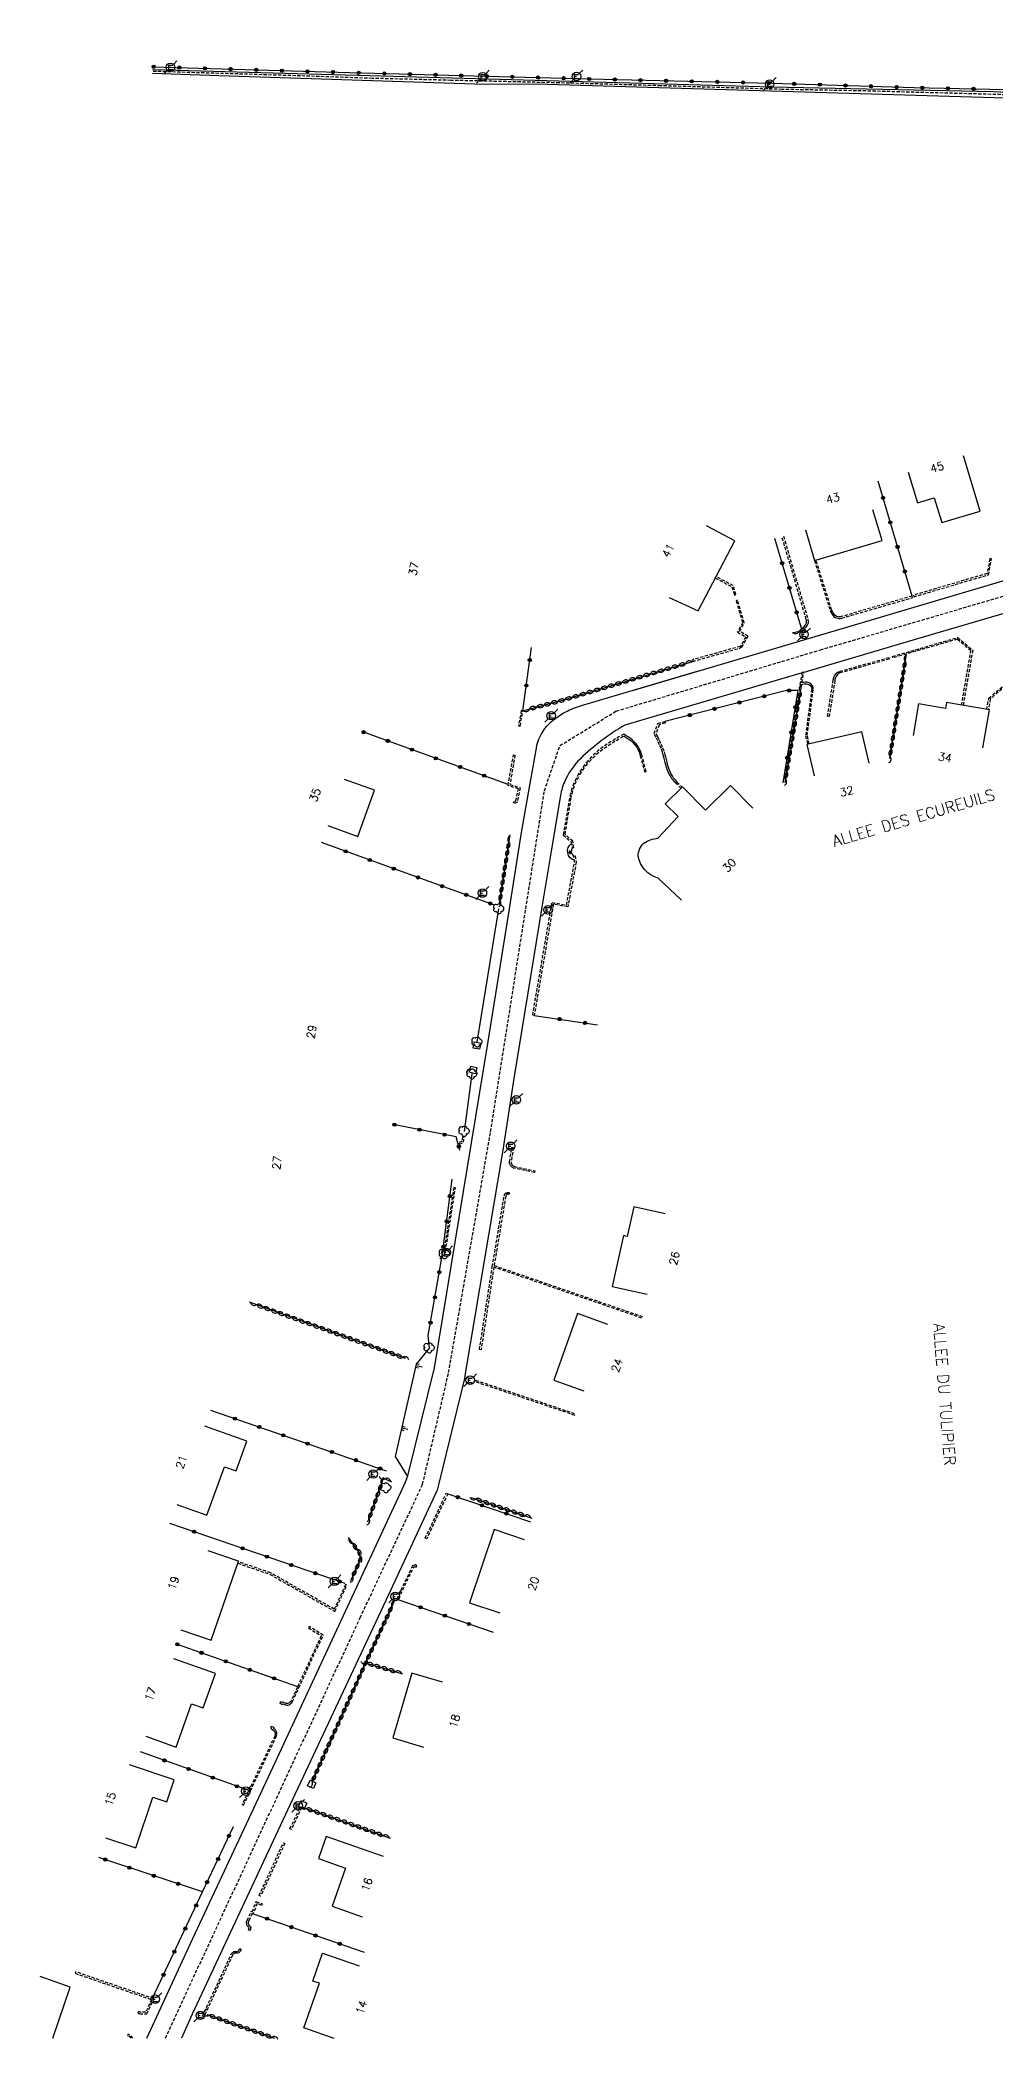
# Model space of a CAD drawing. Header units: millimetres. Extents: x 152000 to 153000, y 111999 to 113000.
# Drawn here: x 152231.2 to 152380.3, y 111999.6 to 112312.1 of the extents above; entities that cross this region are included whole.
import ezdxf
from ezdxf.enums import TextEntityAlignment as Align

# ---------------------------------------------------------------- set-up
doc = ezdxf.new("R2010")
doc.units = ezdxf.units.MM
doc.linetypes.add('DASHED', pattern=[0.75, 0.5, -0.25])
doc.layers.get('0').update_dxf_attribs({"linetype": 'CONTINUOUS'})
for name, color, linetype in [('W0001', 6, 'DASHED'), ('W0008', 7, 'CONTINUOUS'), ('W0100', 7, 'CONTINUOUS'), ('W0112', 1, 'DASHED'), ('W0211', 2, 'CONTINUOUS'), ('W0300', 7, 'CONTINUOUS'), ('W0302', 3, 'CONTINUOUS'), ('W0310', 3, 'CONTINUOUS'), ('W0322', 7, 'CONTINUOUS'), ('W0471', 7, 'CONTINUOUS'), ('W0989', 7, 'CONTINUOUS'), ('W0991', 7, 'CONTINUOUS')]:
    doc.layers.add(name, color=color, linetype=linetype)
doc.styles.get("Standard").update_dxf_attribs({"font": 'romans.shx', "width": 0.85})

# ---------------------------------------------------------------- blocks, each defined once
blk = doc.blocks.new('t310o')
at = {"color": 0, "linetype": 'Continuous'}
for centre, start, end in [((-0.5, 0.38), 216.8699, 323.1304), ((0.5, -0.37), 36.8699, 143.1303)]:
    blk.add_arc(centre, 0.625, start, end, dxfattribs=at)
blk = doc.blocks.new('t322o')
at = {"color": 0, "linetype": 'Continuous'}
for radius in [0.25, 0.15]:
    blk.add_circle((0, 0), radius, dxfattribs=at)
blk = doc.blocks.new('T471')
for p, q in [((-0.333334, 0.333334), (-0.333334, -0.333334)), ((-0.333334, 0.333334), (0.333334, 0.333334)), ((-0.333334, 0), (0, 0)), ((0.500001, 0.500001), (1.000002, 1.000002)), ((-0.500001, -0.500001), (-1.000002, -1.000002)), ((-0.333334, -0.333334), (0.333334, -0.333334))]:
    blk.add_line(p, q)
blk.add_ellipse((0, 0), major_axis=(0.471405, 0.471405), ratio=1, start_param=5.4977871438, end_param=11.780972451)
blk = doc.blocks.new('T300')
for p, q in [((-0.8, 0.51), (-0.86, 0.34)), ((-0.86, 0.34), (-0.86, 0.17)), ((-0.86, 0.17), (-0.74, 0.06)), ((-0.69, 0.63), (-0.8, 0.51)), ((-0.8, -0.06), (-0.74, 0.06)), ((-0.74, 0.06), (-0.69, 0.11)), ((-0.57, 0.69), (-0.69, 0.63)), ((-0.46, 0.69), (-0.57, 0.69)), ((-0.29, 0.63), (-0.46, 0.69)), ((-0.29, 0.63), (-0.17, 0.74)), ((-0.23, 0.57), (-0.29, 0.63)), ((-0.17, 0.74), (-0.06, 0.8)), ((-0.06, 0.8), (0.06, 0.8)), ((0.06, 0.8), (0.23, 0.74)), ((0.23, 0.74), (0.34, 0.63)), ((0.34, 0.63), (0.4, 0.51)), ((0.46, 0.46), (0.34, 0.46)), ((0.4, 0.51), (0.4, 0.46)), ((0.57, 0.4), (0.46, 0.46)), ((0.57, 0.4), (0.69, 0.29)), ((0.69, 0.29), (0.74, 0.17)), ((0.74, 0.06), (0.69, -0.17)), ((0.74, 0.17), (0.74, 0.06)), ((-0.8, -0.17), (-0.8, -0.06)), ((-0.8, -0.23), (-0.8, -0.17)), ((-0.74, -0.34), (-0.8, -0.23)), ((-0.69, -0.4), (-0.74, -0.34)), ((-0.51, -0.46), (-0.69, -0.4)), ((-0.4, -0.46), (-0.51, -0.46)), ((-0.4, -0.46), (-0.34, -0.46)), ((-0.34, -0.46), (-0.34, -0.4)), ((-0.34, -0.51), (-0.34, -0.46)), ((-0.29, -0.63), (-0.34, -0.51)), ((-0.17, -0.74), (-0.29, -0.63)), ((-0.06, -0.8), (-0.17, -0.74)), ((0.06, -0.8), (-0.06, -0.8)), ((0.17, -0.74), (0.06, -0.8)), ((0.23, -0.69), (0.17, -0.74)), ((0.29, -0.46), (0.23, -0.46)), ((0.29, -0.63), (0.23, -0.69)), ((0.46, -0.4), (0.29, -0.46)), ((0.34, -0.51), (0.29, -0.63)), ((0.34, -0.51), (0.34, -0.46)), ((0.57, -0.34), (0.46, -0.4)), ((0.63, -0.29), (0.57, -0.34)), ((0.69, -0.17), (0.63, -0.29))]:
    blk.add_line(p, q)
blk = doc.blocks.new('t112o')
at = {"color": 0, "linetype": 'Continuous'}
for p, q in [((-0.5, 0.5), (0.5, 0.5)), ((-0.5, -0.5), (-0.5, 0.5)), ((0.5, 0.5), (0.5, -0.5)), ((0.5, -0.5), (-0.5, -0.5))]:
    blk.add_line(p, q, dxfattribs=at)
blk = doc.blocks.new('t211o')
at = {"color": 0, "linetype": 'Continuous'}
for p, q in [((-0.29, 0.5), (-0.29, 0)), ((0, 1), (0, 0)), ((0.29, 0.5), (0.29, 0))]:
    blk.add_line(p, q, dxfattribs=at)

msp = doc.modelspace()

# ---------------------------------------------------------------- linework, layer by layer
at = {"layer": 'W0001'}
for points in [[(152381.83, 112303.54), (152360.06, 112304.13), (152346.97, 112304.38), (152328.01, 112304.94), (152312.19, 112305.4), (152295.27, 112305.79), (152282.99, 112306.1), (152271.8, 112306.49), (152248.7, 112307.19)], [(152250.71, 112000), (152281.12, 112065.67), (152290.86, 112086.51), (152294.92, 112103.97), (152301.48, 112141.59), (152309.87, 112194.84), (152312.29, 112201.88), (152321.07, 112207.28), (152352.94, 112216.84), (152393.91, 112228.89), (152400.1, 112229.09), (152408.31, 112228.03), (152416.7, 112223.97), (152421.43, 112219.15), (152442.47, 112177.38), (152452.12, 112157.7), (152461.48, 112139.85), (152468.23, 112126.06), (152476.82, 112109.66), (152491.59, 112079.75), (152495.16, 112073.39), (152496.8, 112063.35), (152499.08, 112036.69)]]:
    msp.add_lwpolyline(points, dxfattribs=at)
at = {"layer": 'W0008', "flags": 128}
for points in [[(152248.71, 112307.49), (152282.56, 112306.53), (152345.38, 112304.8), (152379.89, 112304.04), (152388.26, 112303.66), (152394.03, 112303.37), (152395.12, 112303.83), (152395.14, 112303.9)], [(152401.46, 112301.53), (152394.68, 112301.96), (152381.85, 112303.03), (152308.57, 112305.17), (152300.64, 112305.14), (152259.06, 112306.5), (152248.69, 112306.88)]]:
    msp.add_lwpolyline(points, dxfattribs=at)
for points in [[(152323.62, 112210.49), (152356.7, 112220.28), (152393.16, 112231.13, -0.0343)], [(152395.32, 112183.5), (152397.67, 112198.19), (152399.82, 112210.97, 0.0227), (152400.72, 112217.43, 0.0189), (152400.85, 112222.56, 0.1372), (152399.73, 112225.37, 0.1041), (152397.71, 112226.46, 0.0356), (152395.51, 112226.42, 0.0333), (152393.48, 112226), (152384.61, 112223.41), (152366.86, 112218.22), (152350.35, 112213.33)], [(152247.82, 112000), (152254.95, 112015.48), (152266.82, 112040.83), (152288.16, 112086.77), (152288.53, 112087.83), (152292.7, 112104.68), (152301.07, 112155.68), (152304.44, 112176.39), (152306.24, 112188.01), (152307.14, 112193.04), (152308.61, 112201.48, -0.1337), (152310.26, 112204.92, -0.0934), (152313.21, 112207.16, -0.0499), (152315.64, 112208.17), (152333.92, 112213.56)], [(152350.08, 112213.25), (152327.39, 112206.54), (152322.43, 112205.08, 0.0614), (152315.48, 112199.84, 0.0917), (152312.98, 112196.19, 0.0579), (152312.31, 112193.78), (152310.95, 112185.42), (152309.49, 112176.63), (152305.11, 112149.89), (152303.38, 112138.72), (152297.55, 112104.15), (152297.38, 112103.05), (152293.41, 112086.64), (152293.15, 112085.61), (152285.11, 112068.39), (152271.8, 112039.95), (152270.51, 112037.17), (152254.92, 112003.78), (152253.21, 112000)]]:
    msp.add_lwpolyline(points, format="xyb", dxfattribs=at)
at = {"layer": 'W0100', "flags": 128}
for points in [[(152366.66, 112244.61), (152368.08, 112239.81), (152370.72, 112240.59), (152371.87, 112236.71), (152377.87, 112238.49), (152375.3, 112247.17)], [(152350.61, 112235.6), (152352.02, 112230.81), (152362.56, 112233.91), (152361.14, 112238.71)], [(152329.33, 112225.04), (152333.87, 112222.94), (152339.61, 112233.88), (152335.18, 112236.2)], [(152378.31, 112201.55), (152379.32, 112207.45), (152372.64, 112208.61), (152372.47, 112207.66), (152368.28, 112208.4), (152367.41, 112203.47)], [(152360.53, 112199.15), (152359.41, 112204.02), (152350.85, 112202.05), (152351.98, 112197.17)], [(152276.05, 112189.39), (152280.76, 112187.69), (152283.37, 112194.92), (152278.66, 112196.61)], [(152328.71, 112128.76), (152323.83, 112129.85), (152322.8, 112125.23), (152322.23, 112125.36), (152320.45, 112117.41), (152325.89, 112116.19)], [(152319.76, 112111.48), (152315.06, 112113.17), (152311.32, 112102.79), (152316.03, 112101.1)], [(152252.49, 112083.37), (152257.19, 112081.68), (152259.92, 112089.26), (152261.75, 112088.6), (152263.42, 112093.24), (152256.88, 112095.59)], [(152306.77, 112077.85), (152302.03, 112079.45), (152298.17, 112068.02), (152302.91, 112066.42)], [(152253.15, 112063.81), (152257.88, 112062.18), (152262.11, 112074.49), (152257.38, 112076.11)], [(152247.67, 112047.16), (152252.38, 112045.47), (152254.8, 112052.23), (152256.61, 112051.58), (152258.53, 112056.94), (152252.01, 112059.28)], [(152293.99, 112055.59), (152289.19, 112057.01), (152286.2, 112046.9), (152291, 112045.48)], [(152233.13, 112000), (152235.88, 112007.99), (152231.16, 112009.62)]]:
    msp.add_lwpolyline(points, dxfattribs=at)
at = {"layer": 'W0100'}
msp.add_lwpolyline([(152331.24, 112177.73), (152327.62, 112181.18, -0.288281), (152324.51, 112184.64, -0.2105), (152325.38, 112186.63, -0.1368), (152327.59, 112187.43), (152330.72, 112190.79), (152328.74, 112192.8), (152331.43, 112195.45), (152334.99, 112191.83), (152338.89, 112195.67), (152342.4, 112192.11)], format="xyb", dxfattribs=at)
at = {"layer": 'W0100', "flags": 128}
for points in [[(152314.53, 112183.97, -0.626337), (152314.11, 112186.58)], [(152314.21, 112185.92, 0.384827), (152314.41, 112184.64)]]:
    msp.add_lwpolyline(points, format="xyb", dxfattribs=at)
at = {"layer": 'W0100'}
for points in [[(152313.5, 112185.15), (152314.07, 112185.24), (152313.74, 112185.47), (152313.84, 112184.91), (152314.07, 112185.24)], [(152241.36, 112031.31), (152246.1, 112029.73), (152248.74, 112037.65), (152250.92, 112036.92), (152252.07, 112040.37), (152245.14, 112042.68)], [(152284.77, 112028.36), (152275.82, 112031.53), (152274.59, 112028.06), (152278.83, 112026.57), (152276.74, 112020.64), (152281.45, 112018.98)], [(152277.06, 111999.96), (152272.34, 112001.6), (152274.75, 112008.58), (152273.73, 112008.93), (152275.23, 112013.29), (152280.98, 112011.31)]]:
    msp.add_lwpolyline(points, dxfattribs=at)
at = {"layer": 'W0112'}
for points in [[(152347.18, 112234.6), (152350.98, 112221.65), (152351, 112221.49), (152351.02, 112221.33), (152351.02, 112221.18), (152351.01, 112221.03), (152350.98, 112220.89), (152350.9, 112220.71), (152350.79, 112220.54), (152350.65, 112220.38), (152350.5, 112220.23), (152350.34, 112220.08), (152350.47, 112219.49), (152350.23, 112219.44), (152350.06, 112220.17), (152350.33, 112220.41), (152350.47, 112220.55), (152350.59, 112220.69), (152350.68, 112220.82), (152350.74, 112220.96), (152350.76, 112221.06), (152350.77, 112221.18), (152350.77, 112221.32), (152350.75, 112221.47), (152350.74, 112221.6), (152346.94, 112234.52)], [(152352.02, 112230.81), (152354.47, 112222.98), (152354.59, 112222.72), (152354.73, 112222.48), (152354.88, 112222.25), (152355.05, 112222.06), (152355.26, 112221.9), (152355.45, 112221.82), (152355.65, 112221.77), (152355.86, 112221.75), (152356.07, 112221.76), (152356.27, 112221.8), (152367.33, 112225.01), (152367.26, 112225.25), (152356.21, 112222.04), (152356.04, 112222), (152355.87, 112222), (152355.7, 112222.02), (152355.53, 112222.06), (152355.39, 112222.12), (152355.22, 112222.24), (152355.08, 112222.41), (152354.94, 112222.61), (152354.82, 112222.84), (152354.7, 112223.07), (152352.26, 112230.88)], [(152336.55, 112228.06), (152339.14, 112226.69), (152339.53, 112225.41), (152339.77, 112225.48), (152339.35, 112226.87), (152336.67, 112228.28)], [(152378.91, 112207.52), (152379.21, 112209.3), (152382.17, 112211.82), (152383.95, 112221.69), (152384.19, 112221.64), (152382.4, 112211.69), (152379.45, 112209.17), (152379.15, 112207.48)], [(152374.97, 112208.2), (152376.44, 112216.7), (152374.3, 112218.51), (152364.27, 112215.58), (152364.2, 112215.82), (152374.36, 112218.78), (152376.71, 112216.8), (152375.22, 112208.16)], [(152351.19, 112202.13), (152350.89, 112203.46), (152351.84, 112210.73), (152351.83, 112210.94), (152351.75, 112211.15), (152351.63, 112211.34), (152351.46, 112211.51), (152351.27, 112211.64), (152351.04, 112211.73), (152350.8, 112211.78), (152350.55, 112211.78), (152350.3, 112211.77), (152350.04, 112211.73), (152350.35, 112213.33), (152350.1, 112213.37), (152349.73, 112211.44), (152350.32, 112211.52), (152350.56, 112211.53), (152350.77, 112211.53), (152350.97, 112211.49), (152351.15, 112211.42), (152351.3, 112211.32), (152351.43, 112211.18), (152351.53, 112211.04), (152351.58, 112210.89), (152351.59, 112210.74), (152350.63, 112203.44), (152350.95, 112202.07)], [(152331.19, 112195.21), (152330.38, 112196.03), (152330.22, 112196.2), (152330.07, 112196.37), (152329.92, 112196.54), (152329.78, 112196.72), (152329.65, 112196.9), (152329.43, 112197.26), (152329.25, 112197.65), (152329.09, 112198.05), (152328.95, 112198.46), (152328.81, 112198.87), (152328.72, 112199.27), (152328.63, 112199.67), (152328.53, 112200.06), (152328.42, 112200.46), (152328.3, 112200.85), (152328.09, 112201.44), (152327.84, 112202.03), (152327.57, 112202.61), (152327.29, 112203.19), (152327, 112203.76), (152327.59, 112205.33), (152328.68, 112205.66), (152328.75, 112205.43), (152327.78, 112205.13), (152327.27, 112203.77), (152327.51, 112203.3), (152327.8, 112202.72), (152328.07, 112202.13), (152328.32, 112201.53), (152328.54, 112200.92), (152328.66, 112200.52), (152328.77, 112200.12), (152328.87, 112199.72), (152328.97, 112199.32), (152329.05, 112198.94), (152329.18, 112198.54), (152329.32, 112198.13), (152329.48, 112197.75), (152329.65, 112197.38), (152329.86, 112197.04), (152329.98, 112196.87), (152330.12, 112196.7), (152330.26, 112196.53), (152330.41, 112196.36), (152330.56, 112196.2), (152331.36, 112195.38)], [(152299.74, 112107.58), (152301.74, 112120.51), (152303.59, 112131.56), (152303.62, 112131.66), (152303.65, 112131.76), (152303.7, 112131.84), (152303.76, 112131.92), (152303.83, 112131.99), (152303.92, 112132.04), (152304.02, 112132.06), (152304.13, 112132.08), (152304.24, 112132.08), (152304.36, 112132.08), (152304.36, 112131.83), (152304.24, 112131.83), (152304.15, 112131.83), (152304.07, 112131.82), (152304.01, 112131.8), (152303.97, 112131.78), (152303.94, 112131.75), (152303.91, 112131.71), (152303.88, 112131.65), (152303.86, 112131.59), (152303.84, 112131.52), (152302.02, 112120.68), (152325.15, 112112.72)], [(152325.07, 112112.48), (152301.98, 112120.43), (152299.99, 112107.54), (152299.74, 112107.58)], [(152314.65, 112097.28), (152299.05, 112102.54), (152299.13, 112102.78), (152314.74, 112097.51)], [(152262, 112074.19), (152267.05, 112072.45), (152277.17, 112066.67), (152279.04, 112070.74), (152278.82, 112070.84), (152277.06, 112067.03), (152267.15, 112072.68), (152262.08, 112074.42)], [(152245.65, 112000), (152245.18, 112000.55), (152244.9, 112000.65), (152244.82, 112000.42)], [(152244.82, 112000.42), (152245.04, 112000.34), (152245.33, 112000)]]:
    msp.add_lwpolyline(points, dxfattribs=at)
for points in [[(152367.52, 112225.14), (152379.17, 112228.56), (152379.64, 112231.04), (152379.4, 112231.09), (152378.96, 112228.76), (152367.45, 112225.38)], [(152339.78, 112224.51), (152340.8, 112221.08), (152340.01, 112219.61), (152341.31, 112218.88), (152340.47, 112217.38), (152340.69, 112217.26), (152341.65, 112218.98), (152340.34, 112219.71), (152341.07, 112221.05), (152340.02, 112224.58)], [(152333.04, 112215.05), (152340.49, 112217.14), (152340.43, 112217.38), (152332.97, 112215.3)], [(152354.06, 112206.47), (152354.95, 112212.1), (152354.98, 112212.24), (152355.01, 112212.39), (152355.05, 112212.53), (152355.11, 112212.67), (152355.17, 112212.8), (152355.29, 112212.98), (152355.42, 112213.15), (152355.58, 112213.29), (152355.76, 112213.41), (152355.96, 112213.48), (152363.6, 112215.64), (152363.67, 112215.4), (152356.04, 112213.25), (152355.88, 112213.18), (152355.74, 112213.09), (152355.6, 112212.97), (152355.49, 112212.84), (152355.39, 112212.68), (152355.33, 112212.57), (152355.29, 112212.45), (152355.25, 112212.32), (152355.22, 112212.19), (152355.2, 112212.05), (152354.31, 112206.43)], [(152306.26, 112207.36), (152305.83, 112204.99), (152306.08, 112204.95), (152306.51, 112207.32)], [(152314.46, 112185.96), (152314.31, 112186.94), (152313.09, 112188.04), (152314.02, 112193.58), (152314.18, 112194.37), (152314.41, 112195.14), (152314.69, 112195.9), (152315.03, 112196.64), (152315.42, 112197.37), (152315.86, 112198.06), (152316.34, 112198.73), (152316.86, 112199.37), (152317.42, 112199.97), (152318.01, 112200.53), (152318.58, 112201.02), (152319.18, 112201.47), (152319.8, 112201.9), (152320.43, 112202.31), (152321.07, 112202.71), (152321.73, 112203.09), (152322.26, 112203.4), (152322.47, 112203.27), (152322.79, 112203.06), (152323.11, 112202.85), (152323.4, 112202.62), (152323.68, 112202.37), (152323.99, 112202.02), (152324.27, 112201.63), (152324.5, 112201.21), (152324.7, 112200.77), (152324.84, 112200.31), (152325.51, 112197.77), (152325.76, 112197.84), (152325.08, 112200.38), (152324.93, 112200.86), (152324.73, 112201.32), (152324.48, 112201.76), (152324.19, 112202.18), (152323.85, 112202.55), (152323.56, 112202.81), (152323.26, 112203.05), (152322.93, 112203.27), (152322.6, 112203.48), (152322.26, 112203.69), (152321.6, 112203.31), (152320.95, 112202.92), (152320.3, 112202.52), (152319.66, 112202.11), (152319.03, 112201.68), (152318.43, 112201.21), (152317.84, 112200.72), (152317.24, 112200.15), (152316.67, 112199.53), (152316.14, 112198.88), (152315.65, 112198.2), (152315.21, 112197.49), (152314.81, 112196.76), (152314.46, 112196), (152314.17, 112195.22), (152313.94, 112194.43), (152313.77, 112193.63), (152312.82, 112187.95), (152314.07, 112186.81), (152314.21, 112185.92)], [(152305.28, 112200.4), (152304.49, 112195.83), (152306.11, 112195.29), (152305.63, 112193.07), (152305.16, 112192.85), (152305.05, 112193.08), (152305.41, 112193.25), (152305.82, 112195.13), (152304.2, 112195.66), (152305.03, 112200.44)], [(152314.66, 112184.69), (152314.84, 112183.68), (152313.52, 112176.7), (152311.27, 112177.1), (152308.28, 112159.76), (152308.04, 112159.8), (152311.06, 112177.39), (152313.32, 112176.99), (152314.58, 112183.68), (152314.41, 112184.64)], [(152297.11, 112140.83), (152297, 112140.11), (152296.51, 112139.87), (152296.62, 112139.64), (152297.23, 112139.95), (152297.36, 112140.79)], [(152305.05, 112139.12), (152304.68, 112136.84), (152304.67, 112136.76), (152304.68, 112136.69), (152304.71, 112136.61), (152304.74, 112136.54), (152304.79, 112136.46), (152304.85, 112136.39), (152304.92, 112136.32), (152305.01, 112136.25), (152305.1, 112136.19), (152305.16, 112136.15), (152308.37, 112135.47), (152308.32, 112135.23), (152305.06, 112135.91), (152304.95, 112135.98), (152304.85, 112136.06), (152304.76, 112136.13), (152304.67, 112136.22), (152304.59, 112136.32), (152304.52, 112136.42), (152304.47, 112136.52), (152304.44, 112136.64), (152304.42, 112136.75), (152304.43, 112136.87), (152304.8, 112139.16)], [(152295.73, 112132.86), (152294.19, 112122.94), (152294.44, 112122.9), (152295.97, 112132.82)], [(152294.78, 112085.04), (152291.51, 112078), (152291.28, 112078.1), (152291.28, 112078.1), (152294.55, 112085.14)], [(152287.12, 112068.66), (152289.47, 112073.59), (152289.67, 112073.67), (152289.86, 112073.57), (152289.96, 112073.8), (152289.68, 112073.94), (152289.29, 112073.79), (152286.9, 112068.77)], [(152273.04, 112064.1), (152275.02, 112062.85), (152271.32, 112054.84), (152270.33, 112052.69), (152270.3, 112052.64), (152270.27, 112052.59), (152270.24, 112052.55), (152270.2, 112052.51), (152270.16, 112052.48), (152270.04, 112052.39), (152269.91, 112052.32), (152269.78, 112052.28), (152269.68, 112052.27), (152269.57, 112052.3), (152269.06, 112052.54), (152268.95, 112052.43), (152268.65, 112052.55), (152268.56, 112052.32), (152269.01, 112052.14), (152269.11, 112052.24), (152269.49, 112052.06), (152269.65, 112052.02), (152269.83, 112052.03), (152270.01, 112052.09), (152270.17, 112052.17), (152270.32, 112052.28), (152270.38, 112052.33), (152270.43, 112052.39), (152270.48, 112052.45), (152270.52, 112052.51), (152270.55, 112052.58), (152271.55, 112054.73), (152275.34, 112062.94), (152273.18, 112064.31)], [(152264, 112038.63), (152268.01, 112047.11), (152268.07, 112047.29), (152268.1, 112047.49), (152268.1, 112047.69), (152268.06, 112047.88), (152267.97, 112048.05), (152267.92, 112048.13), (152267.85, 112048.2), (152267.78, 112048.27), (152267.7, 112048.33), (152267.62, 112048.39), (152267.65, 112048.43), (152267.68, 112048.46), (152267.7, 112048.49), (152267.7, 112048.51), (152267.68, 112048.53), (152267.19, 112048.7), (152267.1, 112048.47), (152267.28, 112048.41), (152267.24, 112048.37), (152267.54, 112048.14), (152267.61, 112048.08), (152267.67, 112048.02), (152267.72, 112047.97), (152267.76, 112047.92), (152267.82, 112047.8), (152267.85, 112047.66), (152267.85, 112047.5), (152267.83, 112047.35), (152267.78, 112047.2), (152263.77, 112038.74)], [(152263.7, 112038.62), (152262.69, 112036.53), (152262.92, 112036.42), (152263.92, 112038.52)], [(152271.98, 112036.03), (152270.39, 112032.62), (152270.16, 112032.73), (152271.75, 112036.13)], [(152269.36, 112030.44), (152265.57, 112022.19), (152265.34, 112022.3), (152269.13, 112030.54)], [(152265.74, 112020.75), (152265.04, 112021.03), (152264.4, 112019.43), (152264.24, 112019.49), (152263.7, 112018.32), (152263.67, 112018.21), (152263.65, 112018.11), (152263.64, 112018), (152263.65, 112017.9), (152263.68, 112017.8), (152263.72, 112017.73), (152263.76, 112017.66), (152263.82, 112017.58), (152263.88, 112017.5), (152264.04, 112017.32), (152263.92, 112016.81), (152263.68, 112016.87), (152263.77, 112017.25), (152263.69, 112017.34), (152263.62, 112017.43), (152263.55, 112017.52), (152263.49, 112017.61), (152263.45, 112017.71), (152263.41, 112017.85), (152263.39, 112017.99), (152263.4, 112018.14), (152263.42, 112018.28), (152263.47, 112018.41), (152264.12, 112019.82), (152264.26, 112019.76), (152264.9, 112021.35), (152265.83, 112020.98)], [(152256.53, 112003.46), (152260.95, 112013.08), (152261.01, 112013.2), (152261.1, 112013.31), (152261.21, 112013.4), (152261.33, 112013.47), (152261.47, 112013.52), (152261.62, 112013.53), (152261.78, 112013.53), (152261.93, 112013.54), (152262.05, 112013.58), (152262.14, 112013.67), (152262.34, 112014), (152262.55, 112013.87), (152262.34, 112013.51), (152262.18, 112013.36), (152261.97, 112013.3), (152261.78, 112013.28), (152261.64, 112013.28), (152261.52, 112013.27), (152261.43, 112013.24), (152261.35, 112013.2), (152261.28, 112013.13), (152261.22, 112013.06), (152261.17, 112012.96), (152256.76, 112003.36)], [(152236.62, 112010.14), (152248.56, 112006.03), (152247.67, 112004.06), (152246.77, 112004.06), (152246.52, 112004.16), (152246.43, 112003.93), (152246.72, 112003.81), (152247.83, 112003.82), (152248.9, 112006.17), (152236.7, 112010.38)]]:
    msp.add_lwpolyline(points, close=True, dxfattribs=at)
at = {"layer": 'W0211'}
msp.add_lwpolyline([(152291.93, 112107.81), (152289.86, 112105.28), (152286.56, 112090.86), (152288.49, 112087.73)], dxfattribs=at)
at = {"layer": 'W0302', "flags": 128}
for points in [[(152299.38, 112155.57), (152302.77, 112176.39)], [(152297.38, 112141.64), (152298.59, 112150.6)]]:
    msp.add_lwpolyline(points, dxfattribs=at)
at = {"layer": 'W0310'}
for p, q in [((152350, 112211.48), (152347.41, 112196.12)), ((152288.21, 112106.17), (152263.84, 112114.94)), ((152298.46, 112084.44), (152307.91, 112081.25)), ((152281.97, 112058.62), (152287.73, 112056.92)), ((152272.12, 112036.1), (152285.79, 112031.27))]:
    msp.add_line(p, q, dxfattribs=at)
at = {"layer": 'W0310', "flags": 128}
for points in [[(152348.52, 112219.5), (152350.08, 112219.84)], [(152306.51, 112207.32), (152313.06, 112209.07), (152333.04, 112215.05)], [(152366.35, 112216.19), (152363.75, 112199.89)], [(152302.84, 112177.16), (152304.51, 112187.96)], [(152282.33, 112080.64), (152284.78, 112087.47), (152286.03, 112086.91)], [(152279.67, 112071.49), (152281.16, 112074.76), (152281.03, 112075.82), (152279.28, 112078.2)], [(152286.55, 112068.49), (152281.97, 112058.62), (152273.58, 112040.02)], [(152257.2, 112003.69), (152267.73, 112000)]]:
    msp.add_lwpolyline(points, dxfattribs=at)
at = {"layer": 'W0322'}
for p, q in [((152367.26, 112225.25), (152361.94, 112243.21)), ((152350.08, 112219.84), (152345.85, 112234.21)), ((152306.51, 112207.32), (152307.85, 112217.23)), ((152304.23, 112195.83), (152281.36, 112204.08)), ((152302.1, 112176.99), (152275.1, 112186.73)), ((152308.28, 112159.76), (152318.18, 112158.29)), ((152294.78, 112085.04), (152307.72, 112080.67)), ((152278.75, 112071.03), (152251.42, 112080.41)), ((152263.77, 112038.67), (152246.81, 112044.74)), ((152256.51, 112022.84), (152240.33, 112028.23)), ((152264.4, 112019.43), (152281.72, 112013.44))]:
    msp.add_line(p, q, dxfattribs=at)
at = {"layer": 'W0322', "flags": 128}
for points in [[(152248.72, 112307.91), (152279.43, 112307), (152300.8, 112306.45), (152316.98, 112306.01), (152345.39, 112305.35), (152367.56, 112304.66), (152384.1, 112304.32), (152385.97, 112308.56), (152388.08, 112312.09)], [(152347.12, 112196.05), (152349.46, 112210.48), (152347.63, 112210.47), (152328.68, 112205.66)], [(152296.68, 112138.67), (152296.09, 112140.77), (152286.28, 112142.72)], [(152291.93, 112107.81), (152291.74, 112109.73), (152293.93, 112122.2), (152295.46, 112134.15)], [(152257.77, 112098.07), (152285.19, 112088.64)], [(152287, 112068.52), (152301.89, 112063.4)], [(152252.39, 112061.6), (152271.36, 112054.91)], [(152248.72, 112006.27), (152256.51, 112022.84), (152261.35, 112033.08)]]:
    msp.add_lwpolyline(points, dxfattribs=at)

# ---------------------------------------------------------------- block references
at = {"layer": 'W0112'}
for p, rotation in [((152299.35, 112155.04), 348.8383869722786), ((152298.74, 112151.24), 345.9287308125582), ((152273.56, 112039.65), 246.0425164953346), ((152272.14, 112036.47), 66.04251649514046)]:
    msp.add_blockref('t112o', p, dxfattribs=dict(at, rotation=rotation))
at = {"layer": 'W0211', "rotation": 257.1138880265445}
for p in [(152289.8, 112105.03), (152287.57, 112095.28)]:
    msp.add_blockref('t211o', p, dxfattribs=at)
at = {"layer": 'W0300'}
for p in [(152302.77, 112176.39), (152299.38, 112155.57), (152298.59, 112150.6), (152297.38, 112141.64), (152294.3, 112122.51), (152291.93, 112107.81), (152285.14, 112085.97)]:
    msp.add_blockref('T300', p, dxfattribs=at)
at = {"layer": 'W0310'}
for p, rotation in [((152349.65, 112219.75), 12.29982431558377), ((152326.4, 112213.07), 16.66245674859812), ((152327.51, 112213.4), 16.66245674859812), ((152328.61, 112213.73), 16.66245674859812), ((152329.72, 112214.06), 16.66245674859812), ((152330.83, 112214.39), 16.66245674859812), ((152331.93, 112214.72), 16.66245674859812), ((152365.8, 112212.76), 260.928526609869), ((152365.98, 112213.91), 260.928526609869), ((152366.17, 112215.05), 260.928526609869), ((152315.34, 112209.76), 16.66245674859812), ((152316.44, 112210.09), 16.66245674859812), ((152317.55, 112210.42), 16.66245674859812), ((152318.66, 112210.75), 16.66245674859812), ((152319.76, 112211.08), 16.66245674859812), ((152320.87, 112211.41), 16.66245674859812), ((152321.98, 112211.74), 16.66245674859812), ((152323.08, 112212.07), 16.66245674859812), ((152324.19, 112212.41), 16.66245674859812), ((152325.29, 112212.74), 16.66245674859812), ((152349.8, 112210.34), 260.4327966435494), ((152365.26, 112209.34), 260.928526609869), ((152365.44, 112210.48), 260.928526609869), ((152365.62, 112211.62), 260.928526609869), ((152307.55, 112207.6), 15.00486991724039), ((152308.66, 112207.9), 15.00486991724039), ((152309.78, 112208.19), 15.00486991724039), ((152310.89, 112208.49), 15.00486991724039), ((152312.01, 112208.79), 15.00486991724039), ((152313.12, 112209.09), 16.66245674859812), ((152314.23, 112209.42), 16.66245674859812), ((152349.23, 112206.92), 260.4327966435494), ((152349.42, 112208.06), 260.4327966435494), ((152349.61, 112209.2), 260.4327966435494), ((152364.89, 112207.06), 260.928526609869), ((152365.07, 112208.2), 260.928526609869), ((152348.65, 112203.5), 260.4327966435494), ((152348.84, 112204.64), 260.4327966435494), ((152349.04, 112205.78), 260.4327966435494), ((152364.35, 112203.64), 260.928526609869), ((152364.53, 112204.78), 260.928526609869), ((152364.71, 112205.92), 260.928526609869), ((152348.08, 112200.09), 260.4327966435494), ((152348.27, 112201.23), 260.4327966435494), ((152348.46, 112202.37), 260.4327966435494), ((152363.8, 112200.22), 260.928526609869), ((152363.98, 112201.36), 260.928526609869), ((152364.16, 112202.5), 260.928526609869), ((152347.69, 112197.81), 260.4327966435494), ((152347.88, 112198.95), 260.4327966435494), ((152347.5, 112196.67), 260.4327966435494), ((152303.98, 112184.54), 81.18655214674723), ((152304.16, 112185.68), 81.18655214674723), ((152304.33, 112186.82), 81.18655214674723), ((152303.45, 112181.11), 81.18655214674723), ((152303.63, 112182.25), 81.18655214674723), ((152303.8, 112183.4), 81.18655214674723), ((152303.09, 112178.83), 81.18655214674723), ((152303.27, 112179.97), 81.18655214674723), ((152302.92, 112177.69), 81.18655214674723), ((152264.93, 112114.55), 160.2141301158451), ((152266.01, 112114.15), 160.2141301158451), ((152267.1, 112113.76), 160.2141301158451), ((152268.19, 112113.37), 160.2141301158451), ((152269.27, 112112.98), 160.2141301158451), ((152270.36, 112112.59), 160.2141301158451), ((152271.45, 112112.2), 160.2141301158451), ((152272.53, 112111.81), 160.2141301158451), ((152273.62, 112111.42), 160.2141301158451), ((152274.71, 112111.03), 160.2141301158451), ((152275.79, 112110.64), 160.2141301158451), ((152276.88, 112110.25), 160.2141301158451), ((152277.97, 112109.85), 160.2141301158451), ((152279.06, 112109.46), 160.2141301158451), ((152280.14, 112109.07), 160.2141301158451), ((152281.23, 112108.68), 160.2141301158451), ((152282.32, 112108.29), 160.2141301158451), ((152283.4, 112107.9), 160.2141301158451), ((152284.49, 112107.51), 160.2141301158451), ((152285.58, 112107.12), 160.2141301158451), ((152286.66, 112106.73), 160.2141301158451), ((152287.75, 112106.34), 160.2141301158451), ((152283.68, 112084.4), 70.21647025090695), ((152284.07, 112085.49), 70.21647025090695), ((152284.46, 112086.58), 70.21647025090695), ((152284.97, 112087.38), 335.8631762848088), ((152282.51, 112081.14), 70.21647025090695), ((152282.9, 112082.23), 70.21647025090695), ((152283.29, 112083.32), 70.21647025090695), ((152299.16, 112084.2), 341.3363264255472), ((152300.25, 112083.83), 341.3363264255472), ((152301.35, 112083.46), 341.3363264255472), ((152302.44, 112083.09), 341.3363264255472), ((152303.54, 112082.72), 341.3363264255472), ((152304.63, 112082.36), 341.3363264255472), ((152305.73, 112081.99), 341.3363264255472), ((152306.82, 112081.62), 341.3363264255472), ((152279.96, 112077.27), 126.3891122306901), ((152280.65, 112076.34), 126.3891122306901), ((152281.09, 112075.32), 96.91526459311471), ((152279.96, 112072.12), 65.53141569711583), ((152280.44, 112073.17), 65.53141569711583), ((152280.91, 112074.22), 65.53141569711583), ((152285.57, 112066.39), 245.1258417391416), ((152286.06, 112067.44), 245.1258417391416), ((152284.12, 112063.25), 245.1258417391416), ((152284.6, 112064.3), 245.1258417391416), ((152285.09, 112065.34), 245.1258417391416), ((152282.66, 112060.1), 245.1258417391416), ((152283.14, 112061.15), 245.1258417391416), ((152283.63, 112062.2), 245.1258417391416), ((152281.22, 112056.95), 245.7214643772811), ((152281.69, 112058.01), 245.7214643772811), ((152282.2, 112058.56), 343.5171047993729), ((152282.17, 112059.06), 245.1258417391416), ((152283.3, 112058.23), 343.5171047993729), ((152284.41, 112057.9), 343.5171047993729), ((152285.52, 112057.57), 343.5171047993729), ((152286.63, 112057.25), 343.5171047993729), ((152279.79, 112053.79), 245.7214643772811), ((152280.27, 112054.85), 245.7214643772811), ((152280.74, 112055.9), 245.7214643772811), ((152278.37, 112050.64), 245.7214643772811), ((152278.84, 112051.69), 245.7214643772811), ((152279.32, 112052.74), 245.7214643772811), ((152276.94, 112047.48), 245.7214643772811), ((152277.42, 112048.53), 245.7214643772811), ((152277.89, 112049.58), 245.7214643772811), ((152275.52, 112044.32), 245.7214643772811), ((152275.99, 112045.37), 245.7214643772811), ((152276.47, 112046.42), 245.7214643772811), ((152274.1, 112041.16), 245.7214643772811), ((152274.57, 112042.21), 245.7214643772811), ((152275.04, 112043.27), 245.7214643772811), ((152273.62, 112040.11), 245.7214643772811), ((152272.72, 112035.88), 340.5450706906793), ((152273.81, 112035.5), 340.5450706906793), ((152274.9, 112035.11), 340.5450706906793), ((152275.99, 112034.73), 340.5450706906793), ((152277.08, 112034.35), 340.5450706906793), ((152278.17, 112033.96), 340.5450706906793), ((152279.26, 112033.58), 340.5450706906793), ((152280.35, 112033.19), 340.5450706906793), ((152281.44, 112032.81), 340.5450706906793), ((152282.53, 112032.42), 340.5450706906793), ((152283.62, 112032.04), 340.5450706906793), ((152284.7, 112031.65), 340.5450706906793), ((152257.53, 112003.57), 340.7055617998577), ((152258.62, 112003.19), 340.7055617998577), ((152259.71, 112002.81), 340.7055617998577), ((152260.8, 112002.43), 340.7055617998577), ((152261.89, 112002.04), 340.7055617998577), ((152262.98, 112001.66), 340.7055617998577), ((152264.07, 112001.28), 340.7055617998577), ((152265.16, 112000.9), 340.7055617998577), ((152266.25, 112000.52), 340.7055617998577), ((152267.34, 112000.14), 340.7055617998577)]:
    msp.add_blockref('t310o', p, dxfattribs=dict(at, rotation=rotation))
at = {"layer": 'W0322'}
for p, rotation in [((152248.89, 112307.91), 358.3046679320503), ((152252.89, 112307.79), 358.3046679320503), ((152256.89, 112307.67), 358.3046679320503), ((152260.89, 112307.55), 358.3046679320503), ((152264.89, 112307.43), 358.3046679320503), ((152268.89, 112307.31), 358.3046679320503), ((152272.88, 112307.2), 358.3046679320503), ((152276.88, 112307.08), 358.3046679320503), ((152280.88, 112306.96), 358.518748434722), ((152284.88, 112306.86), 358.518748434722), ((152288.88, 112306.76), 358.518748434722), ((152292.88, 112306.65), 358.518748434722), ((152296.88, 112306.55), 358.518748434722), ((152300.87, 112306.45), 358.4314883304533), ((152304.87, 112306.34), 358.4314883304533), ((152308.87, 112306.23), 358.4314883304533), ((152312.87, 112306.12), 358.4314883304533), ((152316.87, 112306.01), 358.4314883304533), ((152320.87, 112305.92), 358.6741639641535), ((152324.87, 112305.82), 358.6741639641535), ((152328.86, 112305.73), 358.6741639641535), ((152332.86, 112305.64), 358.6741639641535), ((152336.86, 112305.55), 358.6741639641535), ((152340.86, 112305.45), 358.6741639641535), ((152344.86, 112305.36), 358.6741639641535), ((152348.86, 112305.24), 358.2128573911562), ((152352.86, 112305.12), 358.2128573911562), ((152356.85, 112304.99), 358.2128573911562), ((152360.85, 112304.87), 358.2128573911562), ((152364.85, 112304.74), 358.2128573911562), ((152368.85, 112304.63), 358.8322314098446), ((152372.85, 112304.55), 358.8322314098446), ((152376.85, 112304.47), 358.8322314098446), ((152362.71, 112240.59), 106.4907696120554), ((152363.85, 112236.75), 106.4907696120554), ((152364.99, 112232.92), 106.4907696120554), ((152346.98, 112230.37), 106.3937197277006), ((152366.12, 112229.08), 106.4907696120554), ((152348.11, 112226.53), 106.3937197277006), ((152349.24, 112222.69), 106.3937197277006), ((152307.58, 112215.25), 82.31838942291665), ((152307.04, 112211.28), 82.31838942291665), ((152348.08, 112210.48), 180.3521206382597), ((152336.43, 112207.63), 194.23280426879), ((152340.31, 112208.62), 194.23280426879), ((152344.19, 112209.6), 194.23280426879), ((152349.04, 112207.89), 80.78858865119072), ((152281.66, 112203.98), 160.1592440560381), ((152332.56, 112206.65), 194.23280426879), ((152348.4, 112203.95), 80.78858865119072), ((152285.42, 112202.62), 160.1592440560381), ((152289.18, 112201.26), 160.1592440560381), ((152292.94, 112199.9), 160.1592440560381), ((152296.71, 112198.55), 160.1592440560381), ((152347.76, 112200), 80.78858865119072), ((152300.47, 112197.19), 160.1592440560381), ((152278.86, 112185.37), 160.1592440560227), ((152282.62, 112184.02), 160.1592440560227), ((152286.38, 112182.66), 160.1592440560227), ((152290.15, 112181.3), 160.1592440560227), ((152293.91, 112179.94), 160.1592440560227), ((152297.67, 112178.58), 160.1592440560227), ((152301.43, 112177.23), 160.1592440560227), ((152312.24, 112159.17), 351.5547862559959), ((152316.2, 112158.58), 351.5547862559959), ((152286.46, 112142.68), 168.757363535208), ((152290.38, 112141.9), 168.757363535208), ((152294.3, 112141.12), 168.757363535208), ((152296.51, 112139.26), 168.757363535208), ((152295.12, 112131.53), 82.70118398153606), ((152294.61, 112127.57), 82.70118398153606), ((152294.11, 112123.6), 82.70118398153606), ((152293.48, 112119.65), 80.04594797854057), ((152292.79, 112115.71), 80.04594797854057), ((152292.1, 112111.77), 80.04594797854057), ((152261.56, 112096.77), 341.024914923884), ((152265.34, 112095.47), 341.024914923884), ((152269.12, 112094.17), 341.024914923884), ((152272.9, 112092.87), 341.024914923884), ((152276.69, 112091.57), 341.024914923884), ((152280.47, 112090.27), 341.024914923884), ((152284.25, 112088.97), 341.024914923884), ((152296.35, 112084.51), 341.3363264255116), ((152300.14, 112083.23), 341.3363264255116), ((152303.93, 112081.95), 341.3363264255116), ((152255.2, 112079.11), 161.0450617206699), ((152262.77, 112076.52), 161.0450617206699), ((152266.55, 112075.22), 161.0450617206699), ((152270.34, 112073.92), 161.0450617206699), ((152274.12, 112072.62), 161.0450617206699), ((152277.9, 112071.32), 161.0450617206699), ((152290.54, 112067.3), 341.0082060833493), ((152294.32, 112066), 341.0082060833493), ((152298.1, 112064.7), 341.0082060833493), ((152252.59, 112061.53), 340.5803275824895), ((152256.36, 112060.2), 340.5803275824895), ((152260.13, 112058.87), 340.5803275824895), ((152263.9, 112057.54), 340.5803275824895), ((152267.68, 112056.21), 340.5803275824895), ((152250.57, 112043.39), 160.292770517616), ((152254.34, 112042.05), 160.292770517616), ((152258.1, 112040.7), 160.292770517616), ((152261.87, 112039.35), 160.292770517616), ((152260.65, 112031.61), 64.704425406245), ((152241.33, 112027.9), 161.5832503472689), ((152245.12, 112026.63), 161.5832503472689), ((152258.94, 112027.99), 64.704425406245), ((152248.92, 112025.37), 161.5832503472689), ((152252.71, 112024.11), 161.5832503472689), ((152257.23, 112024.37), 64.704425406245), ((152255.52, 112020.75), 64.82990825069936), ((152253.82, 112017.13), 64.82990825069936), ((152266.6, 112018.67), 340.9232559370347), ((152270.38, 112017.36), 340.9232559370347), ((152252.12, 112013.51), 64.82990825069936), ((152274.16, 112016.05), 340.9232559370347), ((152277.94, 112014.75), 340.9232559370347), ((152250.42, 112009.89), 64.82990825069936)]:
    msp.add_blockref('t322o', p, dxfattribs=dict(at, rotation=rotation))
at = {"layer": 'W0471'}
for p in [(152251.52, 112307.83), (152300.26, 112306.37), (152314.87, 112306.39), (152345.02, 112305.22), (152350.39, 112219.25), (152310.94, 112206.56), (152300.19, 112178.86), (152310.43, 112176.25), (152305.49, 112146.56), (152304.61, 112139.31), (152294.55, 112122.74), (152298.28, 112102.77), (152283.14, 112088.12), (152277.12, 112071.36), (152286.58, 112069), (152263.28, 112038.59), (152271.43, 112036.3), (152249.14, 112006.09), (152256.17, 112003.57)]:
    msp.add_blockref('T471', p, dxfattribs=at)

# ---------------------------------------------------------------- texts
at = {"layer": 'W0989'}
for s, rotation, p in [('ALLEE DES ECUREUILS', 16.3841, (152367.5, 112190.62)), ('ALLEE DU TULIPIER', 274.4753, (152372.32, 112100.57))]:
    msp.add_text(s, height=1.75, rotation=rotation, dxfattribs=at).set_placement(p, align=Align.MIDDLE)
at = {"layer": 'W0991'}
for s, rotation, p in [('45', 16.4908, (152371.14, 112245.36)), ('43', 16.3937, (152354.89, 112240.51)), ('41', 62.3001, (152329.21, 112232.36)), ('37', 80.0369, (152289.46, 112229.49)), ('34', 350.0212, (152372.41, 112200.04)), ('35', 70.1592, (152274.07, 112194.19)), ('32', 12.9987, (152357.04, 112194.75)), ('30', 46.3089, (152338.73, 112183.2)), ('29', 79.9199, (152273.52, 112157.21)), ('27', 83.1554, (152268.11, 112136.73)), ('26', 77.3714, (152330.15, 112121.83)), ('24', 70.2165, (152321.19, 112105.1)), ('21', 70.2141, (152253.22, 112090.01)), ('19', 71.0451, (152251.96, 112071.1)), ('20', 71.3363, (152308.15, 112071.01)), ('17', 70.2928, (152248.36, 112053.75)), ('18', 73.5045, (152295.85, 112049.54)), ('15', 71.5833, (152242.11, 112037.37)), ('16', 70.5451, (152282.17, 112024)), ('14', 70.9233, (152281.31, 112004.84))]:
    msp.add_text(s, height=1.25, rotation=rotation, dxfattribs=at).set_placement(p, align=Align.MIDDLE)

doc.saveas('drawing.dxf')
